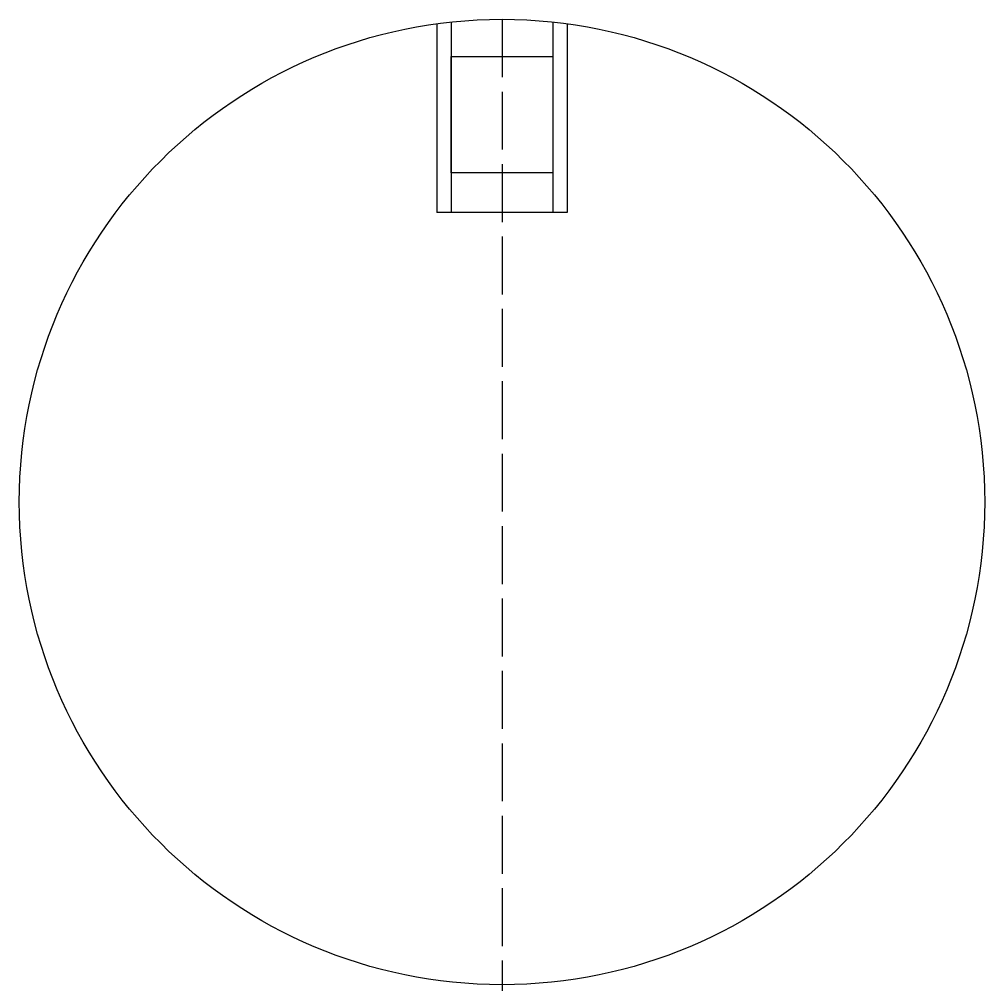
# Model space of a CAD drawing. Header units: millimetres. Extents: x -100 to 100, y -100 to 100.
import ezdxf

# ---------------------------------------------------------------- set-up
doc = ezdxf.new("R2010")
doc.units = ezdxf.units.MM
doc.linetypes.add('ACAD_ISO02W100', pattern=[15, 12, -3])
doc.layers.get('0').update_dxf_attribs({"lineweight": 30})
doc.layers.add('dashed red', color=1, linetype='ACAD_ISO02W100')

msp = doc.modelspace()

# ---------------------------------------------------------------- linework, layer by layer
for p, q in [((-13.5, 99.08), (-13.5, 60)), ((-10.5, 99.45), (-10.5, 60)), ((10.5, 99.45), (10.5, 60)), ((13.5, 99.08), (13.5, 60)), ((13.5, 60), (-13.5, 60))]:
    msp.add_line(p, q)
msp.add_lwpolyline([(-10.5, 92.29), (10.5, 92.29), (10.5, 68.19), (-10.5, 68.19)], close=True)
at = {"lineweight": 30}
msp.add_circle((0, 0), 100, dxfattribs=at)
at = {"layer": 'dashed red'}
msp.add_ray((0, 100), (0, -1), dxfattribs=at)

doc.saveas('drawing.dxf')
